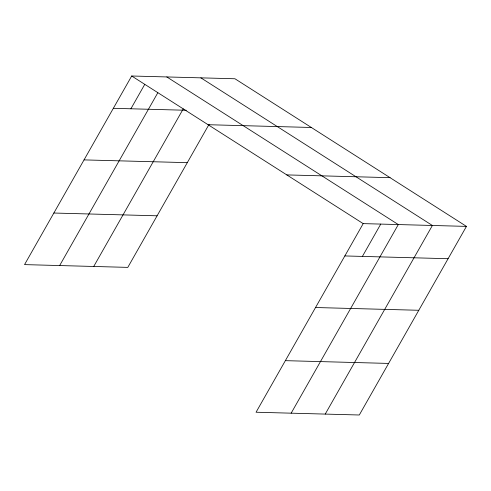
<?xml version="1.0" encoding="UTF-8"?>
<svg xmlns="http://www.w3.org/2000/svg" width="491" height="491" viewBox="0 0 491 491"><rect width="100%" height="100%" fill="white"/><g stroke="black" fill="none" stroke-linecap="round" stroke-linejoin="round"><path stroke-width="0.74" d="M466.45 226.388L363.199 223.62L256.057 412.237L359.302 414.999L466.45 226.388L234.944 78.763L131.698 76.001L24.55 264.612L127.801 267.38L209.074 124.309M130.888 108.787L144.753 84.384M59.657 265.551L157.807 92.768M93.726 266.466L183.266 108.849M362.395 256.412L380.752 224.092M291.157 413.177L398.305 224.565L166.805 76.94M325.232 414.091L432.381 225.473L200.874 77.848M113.341 108.315L186.304 110.272M208.092 124.714L311.343 127.482M84.041 159.894L187.286 162.656M286.805 174.906L390.057 177.674M53.85 213.033L157.102 215.801M344.842 255.94L448.093 258.708M315.541 307.519L418.792 310.281M285.351 360.658L388.602 363.426M131.698 76.001L363.199 223.62"/></g></svg>
